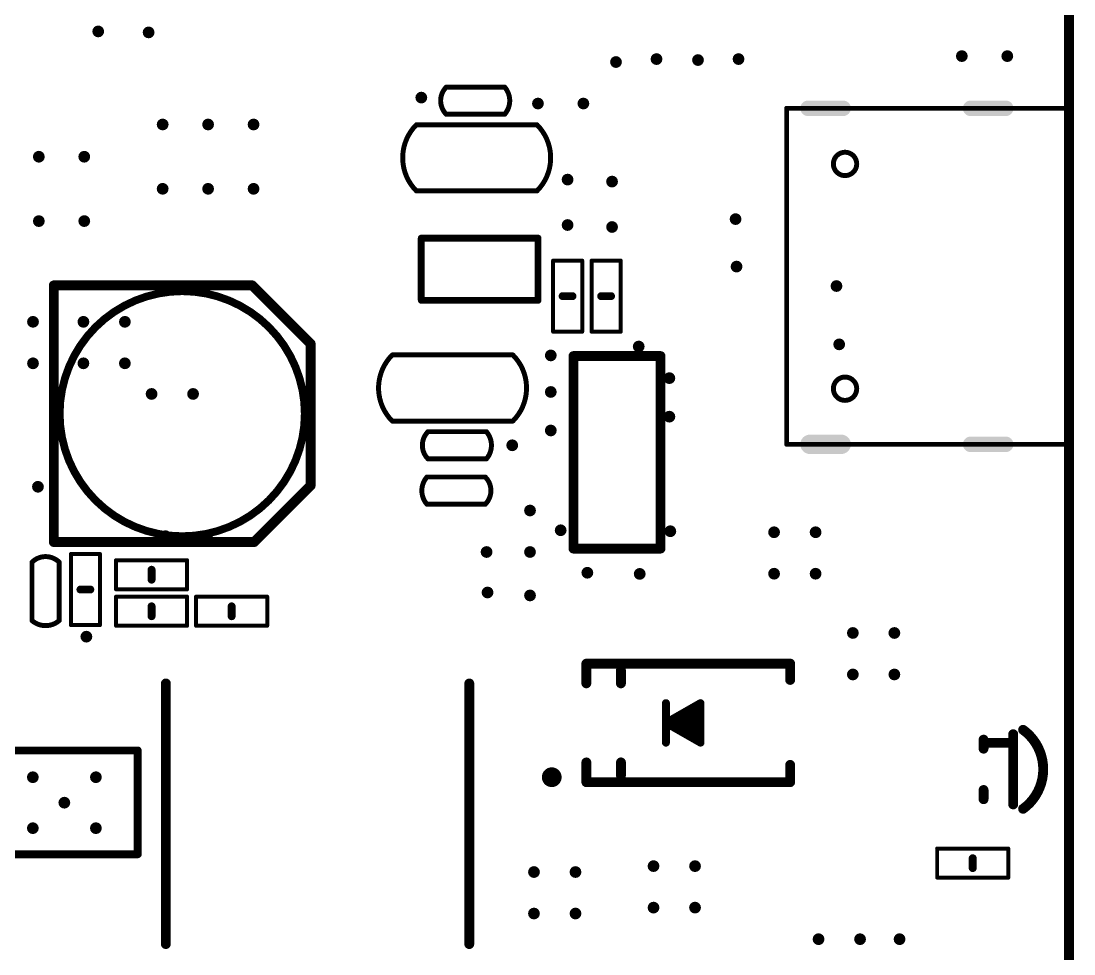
# Model space of a CAD drawing. Header units: millimetres. Extents: x -0.1 to 85.1, y -0.1 to 91.6.
# Drawn here: x 58.06 to 85.13, y 16.87 to 40.86 of the extents above; entities that cross this region are included whole.
import ezdxf

# ---------------------------------------------------------------- set-up
doc = ezdxf.new("R2010")
doc.units = ezdxf.units.MM
for name, color, linetype in [('KeepOutLayer', 6, 'Continuous'), ('PadHoleLayer', 156, 'Continuous'), ('TopOverlay', 2, 'Continuous'), ('ViaHoleLayer', 16, 'Continuous')]:
    doc.layers.add(name, color=color, linetype=linetype)

# ---------------------------------------------------------------- blocks, each defined once
blk = doc.blocks.new('0402__2')
at = {"layer": 'TopOverlay'}
for points, const_width in [([(-0.914, 0.372), (-0.914, -0.376)], 0.102), ([(0.914, 0.372), (-0.914, 0.372)], 0.102), ([(0.914, 0.372), (0.914, -0.376)], 0.102), ([(0, 0.127), (0, -0.127)], 0.203), ([(0.914, -0.376), (-0.914, -0.376)], 0.102)]:
    blk.add_lwpolyline(points, dxfattribs=dict(at, const_width=const_width))
for points, const_width in [([(-0.94, 0.372, 1), (-0.889, 0.372, 1)], 0.0508), ([(-0.94, 0.372, 1), (-0.889, 0.372, 1)], 0.0508), ([(0.889, 0.372, 1), (0.94, 0.372, 1)], 0.0508), ([(0.889, 0.372, 1), (0.94, 0.372, 1)], 0.0508), ([(-0.051, 0.127, 1), (0.051, 0.127, 1)], 0.102), ([(-0.051, -0.127, 1), (0.051, -0.127, 1)], 0.102), ([(-0.94, -0.376, 1), (-0.889, -0.376, 1)], 0.0508), ([(-0.94, -0.376, 1), (-0.889, -0.376, 1)], 0.0508), ([(0.889, -0.376, 1), (0.94, -0.376, 1)], 0.0508), ([(0.889, -0.376, 1), (0.94, -0.376, 1)], 0.0508)]:
    blk.add_lwpolyline(points, format="xyb", close=True, dxfattribs=dict(at, const_width=const_width))
blk = doc.blocks.new('0402A_3')
at = {"layer": 'TopOverlay'}
for points, const_width in [([(-0.914, 0.372), (-0.914, -0.376)], 0.102), ([(0.914, 0.372), (-0.914, 0.372)], 0.102), ([(0.914, 0.372), (0.914, -0.376)], 0.102), ([(0, 0.127), (0, -0.127)], 0.203), ([(0.914, -0.376), (-0.914, -0.376)], 0.102)]:
    blk.add_lwpolyline(points, dxfattribs=dict(at, const_width=const_width))
for points, const_width in [([(-0.94, 0.372, 1), (-0.889, 0.372, 1)], 0.0508), ([(-0.94, 0.372, 1), (-0.889, 0.372, 1)], 0.0508), ([(0.889, 0.372, 1), (0.94, 0.372, 1)], 0.0508), ([(0.889, 0.372, 1), (0.94, 0.372, 1)], 0.0508), ([(-0.051, 0.127, 1), (0.051, 0.127, 1)], 0.102), ([(-0.051, -0.127, 1), (0.051, -0.127, 1)], 0.102), ([(-0.94, -0.376, 1), (-0.889, -0.376, 1)], 0.0508), ([(-0.94, -0.376, 1), (-0.889, -0.376, 1)], 0.0508), ([(0.889, -0.376, 1), (0.94, -0.376, 1)], 0.0508), ([(0.889, -0.376, 1), (0.94, -0.376, 1)], 0.0508)]:
    blk.add_lwpolyline(points, format="xyb", close=True, dxfattribs=dict(at, const_width=const_width))
blk = doc.blocks.new('LED_1204_9')
at = {"layer": 'TopOverlay', "const_width": 0.254}
blk.add_lwpolyline([(-1.016, 0.889, -0.509275), (1.016, 0.889)], format="xyb", dxfattribs=at)
at = {"layer": 'TopOverlay', "const_width": 0.127}
for points in [[(-1.079, 0.889, 1), (-0.952, 0.889, 1)], [(0.952, 0.889, 1), (1.079, 0.889, 1)], [(-0.966, 0.635, 1), (-0.839, 0.635, 1)], [(-0.743, 0.635, 1), (-0.616, 0.635, 1)], [(0.839, 0.635, 1), (0.966, 0.635, 1)], [(-0.826, -0.127, 1), (-0.699, -0.127, 1)], [(-0.743, -0.127, 1), (-0.616, -0.127, 1)], [(-0.595, -0.127, 1), (-0.468, -0.127, 1)], [(0.468, -0.127, 1), (0.595, -0.127, 1)], [(0.705, -0.127, 1), (0.832, -0.127, 1)]]:
    blk.add_lwpolyline(points, format="xyb", close=True, dxfattribs=at)
at = {"layer": 'TopOverlay', "const_width": 0.254}
for points in [[(0.903, 0.635), (-0.903, 0.635)], [(-0.68, -0.127), (-0.68, 0.635)], [(-0.531, -0.127), (-0.762, -0.127)], [(0.769, -0.127), (0.531, -0.127)]]:
    blk.add_lwpolyline(points, dxfattribs=at)
blk = doc.blocks.new('SMA_14')
at = {"layer": 'TopOverlay'}
for points, const_width in [([(-2.7, 1.524), (-2.7, 1.08)], 0.254), ([(2.54, 1.524), (-2.7, 1.524)], 0.254), ([(2.54, 1.524), (2.54, 1.016)], 0.254), ([(1.651, 1.35), (1.651, 1.016)], 0.254), ([(-0.395, 0.508), (-0.395, -0.508)], 0.203), ([(0.494, 0), (-0.395, 0.508)], 0.203), ([(0.494, 0.508), (0.494, -0.508)], 0.203), ([(0.305, 0), (-0.33, 0.305)], 0.254), ([(0.494, 0), (-0.395, -0.508)], 0.203), ([(0.023, 0), (-0.254, 0.051)], 0.254), ([(-0.254, 0.051), (-0.254, -0.305)], 0.254), ([(0.305, 0), (-0.254, -0.305)], 0.254), ([(-2.7, -1.105), (-2.7, -1.524)], 0.254), ([(1.651, -1.016), (1.651, -1.35)], 0.254), ([(2.54, -1.016), (2.54, -1.524)], 0.254), ([(2.54, -1.524), (-2.7, -1.524)], 0.254)]:
    blk.add_lwpolyline(points, dxfattribs=dict(at, const_width=const_width))
for points, const_width in [([(-2.763, 1.524, 1), (-2.636, 1.524, 1)], 0.127), ([(-2.763, 1.524, 1), (-2.636, 1.524, 1)], 0.127), ([(2.477, 1.524, 1), (2.603, 1.524, 1)], 0.127), ([(2.477, 1.524, 1), (2.603, 1.524, 1)], 0.127), ([(3.556, 1.397, 1), (3.302, 1.397, 1)], 0.254), ([(1.587, 1.35, 1), (1.714, 1.35, 1)], 0.127), ([(3.239, 1.397, 1), (3.365, 1.397, 1)], 0.127), ([(3.493, 1.397, 1), (3.619, 1.397, 1)], 0.127), ([(-2.763, 1.08, 1), (-2.636, 1.08, 1)], 0.127), ([(1.587, 1.016, 1), (1.714, 1.016, 1)], 0.127), ([(2.477, 1.016, 1), (2.603, 1.016, 1)], 0.127), ([(-0.446, 0.508, 1), (-0.344, 0.508, 1)], 0.102), ([(-0.446, 0.508, 1), (-0.344, 0.508, 1)], 0.102), ([(0.443, 0.508, 1), (0.545, 0.508, 1)], 0.102), ([(-0.394, 0.305, 1), (-0.267, 0.305, 1)], 0.127), ([(-0.318, 0.051, 1), (-0.191, 0.051, 1)], 0.127), ([(-0.318, 0.051, 1), (-0.191, 0.051, 1)], 0.127), ([(-0.041, 0, 1), (0.086, 0, 1)], 0.127), ([(0.241, 0, 1), (0.368, 0, 1)], 0.127), ([(0.241, 0, 1), (0.368, 0, 1)], 0.127), ([(0.443, 0, 1), (0.545, 0, 1)], 0.102), ([(0.443, 0, 1), (0.545, 0, 1)], 0.102), ([(-0.318, -0.305, 1), (-0.191, -0.305, 1)], 0.127), ([(-0.318, -0.305, 1), (-0.191, -0.305, 1)], 0.127), ([(-0.446, -0.508, 1), (-0.344, -0.508, 1)], 0.102), ([(-0.446, -0.508, 1), (-0.344, -0.508, 1)], 0.102), ([(0.443, -0.508, 1), (0.545, -0.508, 1)], 0.102), ([(-2.763, -1.105, 1), (-2.636, -1.105, 1)], 0.127), ([(1.587, -1.016, 1), (1.714, -1.016, 1)], 0.127), ([(2.477, -1.016, 1), (2.603, -1.016, 1)], 0.127), ([(1.587, -1.35, 1), (1.714, -1.35, 1)], 0.127), ([(-2.763, -1.524, 1), (-2.636, -1.524, 1)], 0.127), ([(-2.763, -1.524, 1), (-2.636, -1.524, 1)], 0.127), ([(2.477, -1.524, 1), (2.603, -1.524, 1)], 0.127), ([(2.477, -1.524, 1), (2.603, -1.524, 1)], 0.127)]:
    blk.add_lwpolyline(points, format="xyb", close=True, dxfattribs=dict(at, const_width=const_width))
blk = doc.blocks.new('C0402_16')
at = {"layer": 'TopOverlay', "const_width": 0.127}
for points in [[(-0.745, -0.347, -0.373387), (-0.745, 0.353)], [(0.755, 0.353, -0.414214), (0.755, -0.347)]]:
    blk.add_lwpolyline(points, format="xyb", dxfattribs=at)
for points in [[(-0.745, 0.353), (0.755, 0.353)], [(-0.745, -0.347), (0.755, -0.347)]]:
    blk.add_lwpolyline(points, dxfattribs=at)
at = {"layer": 'TopOverlay', "const_width": 0.0635}
for points in [[(-0.777, 0.353, 1), (-0.714, 0.353, 1)], [(-0.777, 0.353, 1), (-0.714, 0.353, 1)], [(0.723, 0.353, 1), (0.787, 0.353, 1)], [(0.723, 0.353, 1), (0.787, 0.353, 1)], [(-0.777, -0.347, 1), (-0.713, -0.347, 1)], [(-0.777, -0.347, 1), (-0.713, -0.347, 1)], [(0.723, -0.347, 1), (0.787, -0.347, 1)], [(0.723, -0.347, 1), (0.787, -0.347, 1)]]:
    blk.add_lwpolyline(points, format="xyb", close=True, dxfattribs=at)
blk = doc.blocks.new('0402A_30')
at = {"layer": 'TopOverlay'}
for points, const_width in [([(-0.914, 0.372), (-0.914, -0.376)], 0.102), ([(-0.914, 0.372), (0.914, 0.372)], 0.102), ([(0.914, 0.372), (0.914, -0.376)], 0.102), ([(0, 0.127), (0, -0.127)], 0.203), ([(-0.914, -0.376), (0.914, -0.376)], 0.102)]:
    blk.add_lwpolyline(points, dxfattribs=dict(at, const_width=const_width))
for points, const_width in [([(-0.94, 0.372, 1), (-0.889, 0.372, 1)], 0.0508), ([(-0.94, 0.372, 1), (-0.889, 0.372, 1)], 0.0508), ([(0.889, 0.372, 1), (0.94, 0.372, 1)], 0.0508), ([(0.889, 0.372, 1), (0.94, 0.372, 1)], 0.0508), ([(-0.051, 0.127, 1), (0.051, 0.127, 1)], 0.102), ([(-0.051, -0.127, 1), (0.051, -0.127, 1)], 0.102), ([(-0.94, -0.376, 1), (-0.889, -0.376, 1)], 0.0508), ([(-0.94, -0.376, 1), (-0.889, -0.376, 1)], 0.0508), ([(0.889, -0.376, 1), (0.94, -0.376, 1)], 0.0508), ([(0.889, -0.376, 1), (0.94, -0.376, 1)], 0.0508)]:
    blk.add_lwpolyline(points, format="xyb", close=True, dxfattribs=dict(at, const_width=const_width))
blk = doc.blocks.new('SOT23_5_33')
at = {"layer": 'TopOverlay', "const_width": 0.178}
for points in [[(-0.55, 2), (2.45, 2)], [(-0.55, 0.4), (-0.55, 2)], [(2.45, 0.4), (2.45, 2)], [(-0.55, 0.4), (2.45, 0.4)]]:
    blk.add_lwpolyline(points, dxfattribs=at)
at = {"layer": 'TopOverlay', "const_width": 0.0889}
for points in [[(-0.594, 2, 1), (-0.506, 2, 1)], [(-0.594, 2, 1), (-0.506, 2, 1)], [(2.406, 2, 1), (2.494, 2, 1)], [(2.406, 2, 1), (2.494, 2, 1)], [(-0.594, 0.4, 1), (-0.506, 0.4, 1)], [(-0.594, 0.4, 1), (-0.506, 0.4, 1)], [(2.406, 0.4, 1), (2.494, 0.4, 1)], [(2.406, 0.4, 1), (2.494, 0.4, 1)]]:
    blk.add_lwpolyline(points, format="xyb", close=True, dxfattribs=at)
blk = doc.blocks.new('SOP8______39')
at = {"layer": 'TopOverlay', "const_width": 0.203}
for points in [[(1.524, 0.762), (1.524, -4.572)], [(1.524, 0.762), (2.337, 0.762)], [(3.353, 0.762), (4.191, 0.762)], [(4.191, 0.762), (4.191, -4.572)], [(1.524, -4.572), (4.191, -4.572)]]:
    blk.add_lwpolyline(points, dxfattribs=at)
at = {"layer": 'TopOverlay'}
for points, const_width in [([(1.473, 0.762, 1), (1.575, 0.762, 1)], 0.102), ([(1.473, 0.762, 1), (1.575, 0.762, 1)], 0.102), ([(2.286, 0.762, 1), (2.388, 0.762, 1)], 0.102), ([(2.287, 0.762, 1), (2.387, 0.762, 1)], 0.1), ([(3.302, 0.762, 1), (3.404, 0.762, 1)], 0.102), ([(3.303, 0.762, 1), (3.403, 0.762, 1)], 0.1), ([(4.14, 0.762, 1), (4.242, 0.762, 1)], 0.102), ([(4.14, 0.762, 1), (4.242, 0.762, 1)], 0.102), ([(1.473, -4.572, 1), (1.575, -4.572, 1)], 0.102), ([(1.473, -4.572, 1), (1.575, -4.572, 1)], 0.102), ([(4.14, -4.572, 1), (4.242, -4.572, 1)], 0.102), ([(4.14, -4.572, 1), (4.242, -4.572, 1)], 0.102)]:
    blk.add_lwpolyline(points, format="xyb", close=True, dxfattribs=dict(at, const_width=const_width))
at = {"layer": 'TopOverlay', "const_width": 0.2}
blk.add_lwpolyline([(3.353, 0.762, -1), (2.337, 0.762)], format="xyb", dxfattribs=at)
blk = doc.blocks.new('0402A_41')
at = {"layer": 'TopOverlay'}
for points, const_width in [([(-0.914, 0.372), (-0.914, -0.376)], 0.102), ([(-0.914, 0.372), (0.914, 0.372)], 0.102), ([(0.914, 0.372), (0.914, -0.376)], 0.102), ([(0, 0.127), (0, -0.127)], 0.203), ([(-0.914, -0.376), (0.914, -0.376)], 0.102)]:
    blk.add_lwpolyline(points, dxfattribs=dict(at, const_width=const_width))
for points, const_width in [([(-0.94, 0.372, 1), (-0.889, 0.372, 1)], 0.0508), ([(-0.94, 0.372, 1), (-0.889, 0.372, 1)], 0.0508), ([(0.889, 0.372, 1), (0.94, 0.372, 1)], 0.0508), ([(0.889, 0.372, 1), (0.94, 0.372, 1)], 0.0508), ([(-0.051, 0.127, 1), (0.051, 0.127, 1)], 0.102), ([(-0.051, -0.127, 1), (0.051, -0.127, 1)], 0.102), ([(-0.94, -0.376, 1), (-0.889, -0.376, 1)], 0.0508), ([(-0.94, -0.376, 1), (-0.889, -0.376, 1)], 0.0508), ([(0.889, -0.376, 1), (0.94, -0.376, 1)], 0.0508), ([(0.889, -0.376, 1), (0.94, -0.376, 1)], 0.0508)]:
    blk.add_lwpolyline(points, format="xyb", close=True, dxfattribs=dict(at, const_width=const_width))
blk = doc.blocks.new('R_1206_L_42')
at = {"layer": 'TopOverlay', "const_width": 0.254}
for points in [[(-2.45, 1.118), (-2.45, -1.118)], [(-2.45, 1.118), (2.5, 1.118)], [(2.5, 1.118), (2.5, -1.118)], [(-2.45, -1.118), (2.5, -1.118)]]:
    blk.add_lwpolyline(points, dxfattribs=at)
at = {"layer": 'TopOverlay', "const_width": 0.127}
for points in [[(-2.514, 1.118, 1), (-2.387, 1.118, 1)], [(-2.514, 1.118, 1), (-2.387, 1.118, 1)], [(2.437, 1.118, 1), (2.564, 1.118, 1)], [(2.437, 1.118, 1), (2.564, 1.118, 1)], [(-2.514, -1.118, 1), (-2.387, -1.118, 1)], [(-2.514, -1.118, 1), (-2.387, -1.118, 1)], [(2.437, -1.118, 1), (2.564, -1.118, 1)], [(2.437, -1.118, 1), (2.564, -1.118, 1)]]:
    blk.add_lwpolyline(points, format="xyb", close=True, dxfattribs=at)
blk = doc.blocks.new('0402A_47')
at = {"layer": 'TopOverlay'}
for points, const_width in [([(-0.914, 0.372), (-0.914, -0.376)], 0.102), ([(0.914, 0.372), (-0.914, 0.372)], 0.102), ([(0.914, 0.372), (0.914, -0.376)], 0.102), ([(0, 0.127), (0, -0.127)], 0.203), ([(0.914, -0.376), (-0.914, -0.376)], 0.102)]:
    blk.add_lwpolyline(points, dxfattribs=dict(at, const_width=const_width))
for points, const_width in [([(-0.94, 0.372, 1), (-0.889, 0.372, 1)], 0.0508), ([(-0.94, 0.372, 1), (-0.889, 0.372, 1)], 0.0508), ([(0.889, 0.372, 1), (0.94, 0.372, 1)], 0.0508), ([(0.889, 0.372, 1), (0.94, 0.372, 1)], 0.0508), ([(-0.051, 0.127, 1), (0.051, 0.127, 1)], 0.102), ([(-0.051, -0.127, 1), (0.051, -0.127, 1)], 0.102), ([(-0.94, -0.376, 1), (-0.889, -0.376, 1)], 0.0508), ([(-0.94, -0.376, 1), (-0.889, -0.376, 1)], 0.0508), ([(0.889, -0.376, 1), (0.94, -0.376, 1)], 0.0508), ([(0.889, -0.376, 1), (0.94, -0.376, 1)], 0.0508)]:
    blk.add_lwpolyline(points, format="xyb", close=True, dxfattribs=dict(at, const_width=const_width))
blk = doc.blocks.new('0402A_49')
at = {"layer": 'TopOverlay'}
for points, const_width in [([(-0.914, -0.376), (-0.914, 0.372)], 0.102), ([(-0.914, 0.372), (0.914, 0.372)], 0.102), ([(0.914, -0.376), (0.914, 0.372)], 0.102), ([(0, -0.127), (0, 0.127)], 0.203), ([(-0.914, -0.376), (0.914, -0.376)], 0.102)]:
    blk.add_lwpolyline(points, dxfattribs=dict(at, const_width=const_width))
for points, const_width in [([(-0.94, 0.372, 1), (-0.889, 0.372, 1)], 0.0508), ([(-0.94, 0.372, 1), (-0.889, 0.372, 1)], 0.0508), ([(0.889, 0.372, 1), (0.94, 0.372, 1)], 0.0508), ([(0.889, 0.372, 1), (0.94, 0.372, 1)], 0.0508), ([(-0.051, 0.127, 1), (0.051, 0.127, 1)], 0.102), ([(-0.051, -0.127, 1), (0.051, -0.127, 1)], 0.102), ([(-0.94, -0.376, 1), (-0.889, -0.376, 1)], 0.0508), ([(-0.94, -0.376, 1), (-0.889, -0.376, 1)], 0.0508), ([(0.889, -0.376, 1), (0.94, -0.376, 1)], 0.0508), ([(0.889, -0.376, 1), (0.94, -0.376, 1)], 0.0508)]:
    blk.add_lwpolyline(points, format="xyb", close=True, dxfattribs=dict(at, const_width=const_width))
blk = doc.blocks.new('0402A_50')
at = {"layer": 'TopOverlay'}
for points, const_width in [([(-0.914, 0.372), (-0.914, -0.376)], 0.102), ([(-0.914, 0.372), (0.914, 0.372)], 0.102), ([(0.914, 0.372), (0.914, -0.376)], 0.102), ([(0, 0.127), (0, -0.127)], 0.203), ([(-0.914, -0.376), (0.914, -0.376)], 0.102)]:
    blk.add_lwpolyline(points, dxfattribs=dict(at, const_width=const_width))
for points, const_width in [([(-0.94, 0.372, 1), (-0.889, 0.372, 1)], 0.0508), ([(-0.94, 0.372, 1), (-0.889, 0.372, 1)], 0.0508), ([(0.889, 0.372, 1), (0.94, 0.372, 1)], 0.0508), ([(0.889, 0.372, 1), (0.94, 0.372, 1)], 0.0508), ([(-0.051, 0.127, 1), (0.051, 0.127, 1)], 0.102), ([(-0.051, -0.127, 1), (0.051, -0.127, 1)], 0.102), ([(-0.94, -0.376, 1), (-0.889, -0.376, 1)], 0.0508), ([(-0.94, -0.376, 1), (-0.889, -0.376, 1)], 0.0508), ([(0.889, -0.376, 1), (0.94, -0.376, 1)], 0.0508), ([(0.889, -0.376, 1), (0.94, -0.376, 1)], 0.0508)]:
    blk.add_lwpolyline(points, format="xyb", close=True, dxfattribs=dict(at, const_width=const_width))
blk = doc.blocks.new('IND_SMD_L6_7_W6_7_56')
at = {"layer": 'TopOverlay', "const_width": 0.254}
for points in [[(3.35, 3.9), (-3.35, 3.9)], [(-3.35, -3.9), (3.35, -3.9)]]:
    blk.add_lwpolyline(points, dxfattribs=at)
at = {"layer": 'TopOverlay', "const_width": 0.127}
for points in [[(-3.414, 3.9, 1), (-3.287, 3.9, 1)], [(3.287, 3.9, 1), (3.414, 3.9, 1)], [(-3.414, -3.9, 1), (-3.287, -3.9, 1)], [(3.287, -3.9, 1), (3.414, -3.9, 1)]]:
    blk.add_lwpolyline(points, format="xyb", close=True, dxfattribs=at)
blk = doc.blocks.new('TYPE_C3_0_61')
at = {"layer": 'PadHoleLayer'}
h = blk.add_hatch(color=156, dxfattribs=at)
edge = h.paths.add_edge_path()
edge.add_arc((-4.32, -1.4), 0.25, 180, 360)
edge.add_line((-4.07, -1.4), (-4.07, -0.6))
edge.add_arc((-4.32, -0.6), 0.25, 0, 180)
edge.add_line((-4.57, -0.6), (-4.57, -1.4))
h = blk.add_hatch(color=156, dxfattribs=at)
edge = h.paths.add_edge_path()
edge.add_arc((4.32, -1.45), 0.2, 180, 360)
edge.add_line((4.52, -1.45), (4.52, -0.55))
edge.add_arc((4.32, -0.55), 0.2, 0, 180)
edge.add_line((4.12, -0.55), (4.12, -1.45))
h = blk.add_hatch(color=156, dxfattribs=at)
edge = h.paths.add_edge_path()
edge.add_arc((-4.32, -5.63), 0.2, 180, 360)
edge.add_line((-4.12, -5.63), (-4.12, -4.73))
edge.add_arc((-4.32, -4.73), 0.2, 0, 180)
edge.add_line((-4.52, -4.73), (-4.52, -5.63))
h = blk.add_hatch(color=156, dxfattribs=at)
edge = h.paths.add_edge_path()
edge.add_arc((4.32, -5.63), 0.2, 180, 360)
edge.add_line((4.52, -5.63), (4.52, -4.73))
edge.add_arc((4.32, -4.73), 0.2, 0, 180)
edge.add_line((4.12, -4.73), (4.12, -5.63))
at = {"layer": 'KeepOutLayer'}
for points, const_width in [([(-2.59, -1.5, 1), (-3.19, -1.5, 1)], 0.127), ([(3.19, -1.5, 1), (2.59, -1.5, 1)], 0.127), ([(-3.222, -1.5, 1), (-3.158, -1.5, 1)], 0.0635), ([(-2.622, -1.5, 1), (-2.558, -1.5, 1)], 0.0635), ([(2.558, -1.5, 1), (2.622, -1.5, 1)], 0.0635), ([(3.158, -1.5, 1), (3.222, -1.5, 1)], 0.0635)]:
    blk.add_lwpolyline(points, format="xyb", close=True, dxfattribs=dict(at, const_width=const_width))
at = {"layer": 'TopOverlay', "const_width": 0.127}
for points in [[(-4.32, 0), (-4.32, -7.32)], [(-4.32, 0), (4.32, 0)], [(4.32, 0), (4.32, -7.32)], [(-4.32, -7.32), (4.32, -7.32)]]:
    blk.add_lwpolyline(points, dxfattribs=at)
at = {"layer": 'TopOverlay', "const_width": 0.0635}
for points in [[(-4.352, 0, 1), (-4.288, 0, 1)], [(-4.352, 0, 1), (-4.288, 0, 1)], [(4.288, 0, 1), (4.352, 0, 1)], [(4.288, 0, 1), (4.352, 0, 1)], [(-4.352, -7.32, 1), (-4.288, -7.32, 1)], [(-4.352, -7.32, 1), (-4.288, -7.32, 1)], [(4.288, -7.32, 1), (4.352, -7.32, 1)], [(4.288, -7.32, 1), (4.352, -7.32, 1)]]:
    blk.add_lwpolyline(points, format="xyb", close=True, dxfattribs=at)
blk = doc.blocks.new('C0402_67')
at = {"layer": 'TopOverlay', "const_width": 0.127}
for points in [[(-0.745, -0.347, -0.373387), (-0.745, 0.353)], [(0.755, 0.353, -0.414214), (0.755, -0.347)]]:
    blk.add_lwpolyline(points, format="xyb", dxfattribs=at)
for points in [[(0.755, 0.353), (-0.745, 0.353)], [(0.755, -0.347), (-0.745, -0.347)]]:
    blk.add_lwpolyline(points, dxfattribs=at)
at = {"layer": 'TopOverlay', "const_width": 0.0635}
for points in [[(-0.777, 0.353, 1), (-0.714, 0.353, 1)], [(-0.777, 0.353, 1), (-0.714, 0.353, 1)], [(0.723, 0.353, 1), (0.787, 0.353, 1)], [(0.723, 0.353, 1), (0.787, 0.353, 1)], [(-0.777, -0.347, 1), (-0.713, -0.347, 1)], [(-0.777, -0.347, 1), (-0.713, -0.347, 1)], [(0.723, -0.347, 1), (0.787, -0.347, 1)], [(0.723, -0.347, 1), (0.787, -0.347, 1)]]:
    blk.add_lwpolyline(points, format="xyb", close=True, dxfattribs=at)
blk = doc.blocks.new('C0805_68')
at = {"layer": 'TopOverlay', "const_width": 0.127}
for points in [[(-1.55, -0.85, -0.414214), (-1.55, 0.85)], [(1.55, 0.85, -0.414214), (1.55, -0.85)]]:
    blk.add_lwpolyline(points, format="xyb", dxfattribs=at)
for points in [[(1.55, 0.85), (-1.55, 0.85)], [(1.55, -0.85), (-1.55, -0.85)]]:
    blk.add_lwpolyline(points, dxfattribs=at)
at = {"layer": 'TopOverlay', "const_width": 0.0635}
for points in [[(-1.582, 0.85, 1), (-1.518, 0.85, 1)], [(-1.582, 0.85, 1), (-1.518, 0.85, 1)], [(1.518, 0.85, 1), (1.582, 0.85, 1)], [(1.518, 0.85, 1), (1.582, 0.85, 1)], [(-1.582, -0.85, 1), (-1.518, -0.85, 1)], [(-1.582, -0.85, 1), (-1.518, -0.85, 1)], [(1.518, -0.85, 1), (1.582, -0.85, 1)], [(1.518, -0.85, 1), (1.582, -0.85, 1)]]:
    blk.add_lwpolyline(points, format="xyb", close=True, dxfattribs=at)
blk = doc.blocks.new('C0402_69')
at = {"layer": 'TopOverlay', "const_width": 0.127}
for points in [[(-0.745, -0.347, -0.373387), (-0.745, 0.353)], [(0.755, 0.353, -0.414214), (0.755, -0.347)]]:
    blk.add_lwpolyline(points, format="xyb", dxfattribs=at)
for points in [[(0.755, 0.353), (-0.745, 0.353)], [(0.755, -0.347), (-0.745, -0.347)]]:
    blk.add_lwpolyline(points, dxfattribs=at)
at = {"layer": 'TopOverlay', "const_width": 0.0635}
for points in [[(-0.777, 0.353, 1), (-0.714, 0.353, 1)], [(-0.777, 0.353, 1), (-0.714, 0.353, 1)], [(0.723, 0.353, 1), (0.787, 0.353, 1)], [(0.723, 0.353, 1), (0.787, 0.353, 1)], [(-0.777, -0.347, 1), (-0.713, -0.347, 1)], [(-0.777, -0.347, 1), (-0.713, -0.347, 1)], [(0.723, -0.347, 1), (0.787, -0.347, 1)], [(0.723, -0.347, 1), (0.787, -0.347, 1)]]:
    blk.add_lwpolyline(points, format="xyb", close=True, dxfattribs=at)
blk = doc.blocks.new('C0805_70')
at = {"layer": 'TopOverlay', "const_width": 0.127}
for points in [[(-1.55, -0.85, -0.414214), (-1.55, 0.85)], [(1.55, 0.85, -0.414214), (1.55, -0.85)]]:
    blk.add_lwpolyline(points, format="xyb", dxfattribs=at)
for points in [[(1.55, 0.85), (-1.55, 0.85)], [(1.55, -0.85), (-1.55, -0.85)]]:
    blk.add_lwpolyline(points, dxfattribs=at)
at = {"layer": 'TopOverlay', "const_width": 0.0635}
for points in [[(-1.582, 0.85, 1), (-1.518, 0.85, 1)], [(-1.582, 0.85, 1), (-1.518, 0.85, 1)], [(1.518, 0.85, 1), (1.582, 0.85, 1)], [(1.518, 0.85, 1), (1.582, 0.85, 1)], [(-1.582, -0.85, 1), (-1.518, -0.85, 1)], [(-1.582, -0.85, 1), (-1.518, -0.85, 1)], [(1.518, -0.85, 1), (1.582, -0.85, 1)], [(1.518, -0.85, 1), (1.582, -0.85, 1)]]:
    blk.add_lwpolyline(points, format="xyb", close=True, dxfattribs=at)
blk = doc.blocks.new('CM_D_6_3_7_7__74')
at = {"layer": 'TopOverlay', "const_width": 0.254}
for points in [[(-3.3, -3.3), (-3.3, 3.3)], [(-3.3, 3.3), (1.8, 3.3)], [(1.8, 3.3), (3.3, 1.8)], [(3.3, -1.85), (3.3, 1.8)], [(1.85, -3.3), (3.3, -1.85)], [(-3.3, -3.3), (1.85, -3.3)]]:
    blk.add_lwpolyline(points, dxfattribs=at)
at = {"layer": 'TopOverlay'}
for points, const_width in [([(-3.364, 3.3, 1), (-3.237, 3.3, 1)], 0.127), ([(-3.364, 3.3, 1), (-3.237, 3.3, 1)], 0.127), ([(3.15, 0, 1), (-3.15, 0, 1)], 0.2), ([(1.736, 3.3, 1), (1.863, 3.3, 1)], 0.127), ([(1.736, 3.3, 1), (1.863, 3.3, 1)], 0.127), ([(3.237, 1.8, 1), (3.364, 1.8, 1)], 0.127), ([(3.237, 1.8, 1), (3.364, 1.8, 1)], 0.127), ([(-3.2, 0, 1), (-3.1, 0, 1)], 0.1), ([(3.1, 0, 1), (3.2, 0, 1)], 0.1), ([(3.237, -1.85, 1), (3.364, -1.85, 1)], 0.127), ([(3.237, -1.85, 1), (3.364, -1.85, 1)], 0.127), ([(-3.364, -3.3, 1), (-3.237, -3.3, 1)], 0.127), ([(-3.364, -3.3, 1), (-3.237, -3.3, 1)], 0.127), ([(1.786, -3.3, 1), (1.913, -3.3, 1)], 0.127), ([(1.786, -3.3, 1), (1.913, -3.3, 1)], 0.127)]:
    blk.add_lwpolyline(points, format="xyb", close=True, dxfattribs=dict(at, const_width=const_width))
blk = doc.blocks.new('C0402_76')
at = {"layer": 'TopOverlay', "const_width": 0.127}
for points in [[(-0.745, -0.347, -0.373387), (-0.745, 0.353)], [(0.755, 0.353, -0.414214), (0.755, -0.347)]]:
    blk.add_lwpolyline(points, format="xyb", dxfattribs=at)
for points in [[(0.755, 0.353), (-0.745, 0.353)], [(0.755, -0.347), (-0.745, -0.347)]]:
    blk.add_lwpolyline(points, dxfattribs=at)
at = {"layer": 'TopOverlay', "const_width": 0.0635}
for points in [[(-0.777, 0.353, 1), (-0.714, 0.353, 1)], [(-0.777, 0.353, 1), (-0.714, 0.353, 1)], [(0.723, 0.353, 1), (0.787, 0.353, 1)], [(0.723, 0.353, 1), (0.787, 0.353, 1)], [(-0.777, -0.347, 1), (-0.713, -0.347, 1)], [(-0.777, -0.347, 1), (-0.713, -0.347, 1)], [(0.723, -0.347, 1), (0.787, -0.347, 1)], [(0.723, -0.347, 1), (0.787, -0.347, 1)]]:
    blk.add_lwpolyline(points, format="xyb", close=True, dxfattribs=at)

msp = doc.modelspace()

# ---------------------------------------------------------------- hatches: boundary and pattern name
at = {"layer": 'ViaHoleLayer'}
h = msp.add_hatch(color=16, dxfattribs=at)
edge = h.paths.add_edge_path()
edge.add_arc((60.046, 40.589), 0.152, 0, 360)
h = msp.add_hatch(color=16, dxfattribs=at)
edge = h.paths.add_edge_path()
edge.add_arc((61.341, 40.564), 0.152, 0, 360)
h = msp.add_hatch(color=16, dxfattribs=at)
edge = h.paths.add_edge_path()
edge.add_arc((82.245, 39.954), 0.152, 0, 360)
h = msp.add_hatch(color=16, dxfattribs=at)
edge = h.paths.add_edge_path()
edge.add_arc((83.414, 39.954), 0.152, 0, 360)
h = msp.add_hatch(color=16, dxfattribs=at)
edge = h.paths.add_edge_path()
edge.add_arc((73.355, 39.802), 0.152, 0, 360)
h = msp.add_hatch(color=16, dxfattribs=at)
edge = h.paths.add_edge_path()
edge.add_arc((74.397, 39.878), 0.152, 0, 360)
h = msp.add_hatch(color=16, dxfattribs=at)
edge = h.paths.add_edge_path()
edge.add_arc((75.463, 39.853), 0.152, 0, 360)
h = msp.add_hatch(color=16, dxfattribs=at)
edge = h.paths.add_edge_path()
edge.add_arc((76.505, 39.878), 0.152, 0, 360)
h = msp.add_hatch(color=16, dxfattribs=at)
edge = h.paths.add_edge_path()
edge.add_arc((68.351, 38.887), 0.152, 0, 360)
h = msp.add_hatch(color=16, dxfattribs=at)
edge = h.paths.add_edge_path()
edge.add_arc((71.349, 38.735), 0.152, 0, 360)
h = msp.add_hatch(color=16, dxfattribs=at)
edge = h.paths.add_edge_path()
edge.add_arc((72.517, 38.735), 0.152, 0, 360)
h = msp.add_hatch(color=16, dxfattribs=at)
edge = h.paths.add_edge_path()
edge.add_arc((61.702, 38.196), 0.152, 0, 360)
h = msp.add_hatch(color=16, dxfattribs=at)
edge = h.paths.add_edge_path()
edge.add_arc((62.87, 38.196), 0.152, 0, 360)
h = msp.add_hatch(color=16, dxfattribs=at)
edge = h.paths.add_edge_path()
edge.add_arc((64.039, 38.196), 0.152, 0, 360)
h = msp.add_hatch(color=16, dxfattribs=at)
edge = h.paths.add_edge_path()
edge.add_arc((58.519, 37.367), 0.152, 0, 360)
h = msp.add_hatch(color=16, dxfattribs=at)
edge = h.paths.add_edge_path()
edge.add_arc((59.687, 37.367), 0.152, 0, 360)
h = msp.add_hatch(color=16, dxfattribs=at)
edge = h.paths.add_edge_path()
edge.add_arc((72.111, 36.779), 0.152, 0, 360)
h = msp.add_hatch(color=16, dxfattribs=at)
edge = h.paths.add_edge_path()
edge.add_arc((73.254, 36.728), 0.152, 0, 360)
h = msp.add_hatch(color=16, dxfattribs=at)
edge = h.paths.add_edge_path()
edge.add_arc((61.702, 36.542), 0.152, 0, 360)
h = msp.add_hatch(color=16, dxfattribs=at)
edge = h.paths.add_edge_path()
edge.add_arc((62.87, 36.542), 0.152, 0, 360)
h = msp.add_hatch(color=16, dxfattribs=at)
edge = h.paths.add_edge_path()
edge.add_arc((64.039, 36.542), 0.152, 0, 360)
h = msp.add_hatch(color=16, dxfattribs=at)
edge = h.paths.add_edge_path()
edge.add_arc((58.519, 35.712), 0.152, 0, 360)
h = msp.add_hatch(color=16, dxfattribs=at)
edge = h.paths.add_edge_path()
edge.add_arc((59.687, 35.712), 0.152, 0, 360)
h = msp.add_hatch(color=16, dxfattribs=at)
edge = h.paths.add_edge_path()
edge.add_arc((72.111, 35.611), 0.152, 0, 360)
h = msp.add_hatch(color=16, dxfattribs=at)
edge = h.paths.add_edge_path()
edge.add_arc((76.429, 35.763), 0.152, 0, 360)
h = msp.add_hatch(color=16, dxfattribs=at)
edge = h.paths.add_edge_path()
edge.add_arc((73.254, 35.56), 0.152, 0, 360)
h = msp.add_hatch(color=16, dxfattribs=at)
edge = h.paths.add_edge_path()
edge.add_arc((76.454, 34.542), 0.152, 0, 360)
h = msp.add_hatch(color=16, dxfattribs=at)
edge = h.paths.add_edge_path()
edge.add_arc((79.023, 34.042), 0.152, 0, 360)
h = msp.add_hatch(color=16, dxfattribs=at)
edge = h.paths.add_edge_path()
edge.add_arc((58.369, 33.122), 0.152, 0, 360)
h = msp.add_hatch(color=16, dxfattribs=at)
edge = h.paths.add_edge_path()
edge.add_arc((59.665, 33.122), 0.152, 0, 360)
h = msp.add_hatch(color=16, dxfattribs=at)
edge = h.paths.add_edge_path()
edge.add_arc((60.731, 33.122), 0.152, 0, 360)
h = msp.add_hatch(color=16, dxfattribs=at)
edge = h.paths.add_edge_path()
edge.add_arc((73.939, 32.487), 0.152, 0, 360)
h = msp.add_hatch(color=16, dxfattribs=at)
edge = h.paths.add_edge_path()
edge.add_arc((79.093, 32.542), 0.152, 0, 360)
h = msp.add_hatch(color=16, dxfattribs=at)
edge = h.paths.add_edge_path()
edge.add_arc((58.369, 32.055), 0.152, 0, 360)
h = msp.add_hatch(color=16, dxfattribs=at)
edge = h.paths.add_edge_path()
edge.add_arc((59.665, 32.055), 0.152, 0, 360)
h = msp.add_hatch(color=16, dxfattribs=at)
edge = h.paths.add_edge_path()
edge.add_arc((60.731, 32.055), 0.152, 0, 360)
h = msp.add_hatch(color=16, dxfattribs=at)
edge = h.paths.add_edge_path()
edge.add_arc((71.679, 32.258), 0.152, 0, 360)
h = msp.add_hatch(color=16, dxfattribs=at)
edge = h.paths.add_edge_path()
edge.add_arc((74.727, 31.674), 0.152, 0, 360)
h = msp.add_hatch(color=16, dxfattribs=at)
edge = h.paths.add_edge_path()
edge.add_arc((61.417, 31.267), 0.152, 0, 360)
h = msp.add_hatch(color=16, dxfattribs=at)
edge = h.paths.add_edge_path()
edge.add_arc((62.484, 31.267), 0.152, 0, 360)
h = msp.add_hatch(color=16, dxfattribs=at)
edge = h.paths.add_edge_path()
edge.add_arc((71.679, 31.318), 0.152, 0, 360)
h = msp.add_hatch(color=16, dxfattribs=at)
edge = h.paths.add_edge_path()
edge.add_arc((74.727, 30.683), 0.152, 0, 360)
h = msp.add_hatch(color=16, dxfattribs=at)
edge = h.paths.add_edge_path()
edge.add_arc((71.679, 30.328), 0.152, 0, 360)
h = msp.add_hatch(color=16, dxfattribs=at)
edge = h.paths.add_edge_path()
edge.add_arc((70.688, 29.947), 0.152, 0, 360)
h = msp.add_hatch(color=16, dxfattribs=at)
edge = h.paths.add_edge_path()
edge.add_arc((58.496, 28.88), 0.152, 0, 360)
h = msp.add_hatch(color=16, dxfattribs=at)
edge = h.paths.add_edge_path()
edge.add_arc((71.145, 28.27), 0.152, 0, 360)
h = msp.add_hatch(color=16, dxfattribs=at)
edge = h.paths.add_edge_path()
edge.add_arc((71.933, 27.762), 0.152, 0, 360)
h = msp.add_hatch(color=16, dxfattribs=at)
edge = h.paths.add_edge_path()
edge.add_arc((74.752, 27.737), 0.152, 0, 360)
h = msp.add_hatch(color=16, dxfattribs=at)
edge = h.paths.add_edge_path()
edge.add_arc((61.773, 27.61), 0.152, 0, 360)
h = msp.add_hatch(color=16, dxfattribs=at)
edge = h.paths.add_edge_path()
edge.add_arc((62.84, 27.61), 0.152, 0, 360)
h = msp.add_hatch(color=16, dxfattribs=at)
edge = h.paths.add_edge_path()
edge.add_arc((77.419, 27.711), 0.152, 0, 360)
h = msp.add_hatch(color=16, dxfattribs=at)
edge = h.paths.add_edge_path()
edge.add_arc((78.486, 27.711), 0.152, 0, 360)
h = msp.add_hatch(color=16, dxfattribs=at)
edge = h.paths.add_edge_path()
edge.add_arc((70.028, 27.203), 0.152, 0, 360)
h = msp.add_hatch(color=16, dxfattribs=at)
edge = h.paths.add_edge_path()
edge.add_arc((71.145, 27.203), 0.152, 0, 360)
h = msp.add_hatch(color=16, dxfattribs=at)
edge = h.paths.add_edge_path()
edge.add_arc((72.619, 26.67), 0.152, 0, 360)
h = msp.add_hatch(color=16, dxfattribs=at)
edge = h.paths.add_edge_path()
edge.add_arc((77.419, 26.645), 0.152, 0, 360)
h = msp.add_hatch(color=16, dxfattribs=at)
edge = h.paths.add_edge_path()
edge.add_arc((78.486, 26.645), 0.152, 0, 360)
h = msp.add_hatch(color=16, dxfattribs=at)
edge = h.paths.add_edge_path()
edge.add_arc((73.965, 26.64), 0.152, 0, 360)
h = msp.add_hatch(color=16, dxfattribs=at)
edge = h.paths.add_edge_path()
edge.add_arc((70.053, 26.162), 0.152, 0, 360)
h = msp.add_hatch(color=16, dxfattribs=at)
edge = h.paths.add_edge_path()
edge.add_arc((71.145, 26.086), 0.152, 0, 360)
h = msp.add_hatch(color=16, dxfattribs=at)
edge = h.paths.add_edge_path()
edge.add_arc((59.741, 25.026), 0.152, 0, 360)
h = msp.add_hatch(color=16, dxfattribs=at)
edge = h.paths.add_edge_path()
edge.add_arc((79.444, 25.121), 0.152, 0, 360)
h = msp.add_hatch(color=16, dxfattribs=at)
edge = h.paths.add_edge_path()
edge.add_arc((80.511, 25.121), 0.152, 0, 360)
h = msp.add_hatch(color=16, dxfattribs=at)
edge = h.paths.add_edge_path()
edge.add_arc((79.444, 24.054), 0.152, 0, 360)
h = msp.add_hatch(color=16, dxfattribs=at)
edge = h.paths.add_edge_path()
edge.add_arc((80.511, 24.054), 0.152, 0, 360)
h = msp.add_hatch(color=16, dxfattribs=at)
edge = h.paths.add_edge_path()
edge.add_arc((58.365, 21.412), 0.152, 0, 360)
h = msp.add_hatch(color=16, dxfattribs=at)
edge = h.paths.add_edge_path()
edge.add_arc((59.986, 21.412), 0.152, 0, 360)
h = msp.add_hatch(color=16, dxfattribs=at)
edge = h.paths.add_edge_path()
edge.add_arc((59.175, 20.757), 0.152, 0, 360)
h = msp.add_hatch(color=16, dxfattribs=at)
edge = h.paths.add_edge_path()
edge.add_arc((58.365, 20.102), 0.152, 0, 360)
h = msp.add_hatch(color=16, dxfattribs=at)
edge = h.paths.add_edge_path()
edge.add_arc((59.986, 20.102), 0.152, 0, 360)
h = msp.add_hatch(color=16, dxfattribs=at)
edge = h.paths.add_edge_path()
edge.add_arc((74.32, 19.126), 0.152, 0, 360)
h = msp.add_hatch(color=16, dxfattribs=at)
edge = h.paths.add_edge_path()
edge.add_arc((75.387, 19.126), 0.152, 0, 360)
h = msp.add_hatch(color=16, dxfattribs=at)
edge = h.paths.add_edge_path()
edge.add_arc((71.247, 18.974), 0.152, 0, 360)
h = msp.add_hatch(color=16, dxfattribs=at)
edge = h.paths.add_edge_path()
edge.add_arc((72.314, 18.974), 0.152, 0, 360)
h = msp.add_hatch(color=16, dxfattribs=at)
edge = h.paths.add_edge_path()
edge.add_arc((74.32, 18.059), 0.152, 0, 360)
h = msp.add_hatch(color=16, dxfattribs=at)
edge = h.paths.add_edge_path()
edge.add_arc((75.387, 18.059), 0.152, 0, 360)
h = msp.add_hatch(color=16, dxfattribs=at)
edge = h.paths.add_edge_path()
edge.add_arc((71.247, 17.907), 0.152, 0, 360)
h = msp.add_hatch(color=16, dxfattribs=at)
edge = h.paths.add_edge_path()
edge.add_arc((72.314, 17.907), 0.152, 0, 360)
h = msp.add_hatch(color=16, dxfattribs=at)
edge = h.paths.add_edge_path()
edge.add_arc((78.562, 17.247), 0.152, 0, 360)
h = msp.add_hatch(color=16, dxfattribs=at)
edge = h.paths.add_edge_path()
edge.add_arc((79.629, 17.247), 0.152, 0, 360)
h = msp.add_hatch(color=16, dxfattribs=at)
edge = h.paths.add_edge_path()
edge.add_arc((80.645, 17.247), 0.152, 0, 360)

# ---------------------------------------------------------------- linework, layer by layer
at = {"layer": 'KeepOutLayer', "const_width": 0.254}
msp.add_lwpolyline([(85, 0), (85, 85)], dxfattribs=at)

# ---------------------------------------------------------------- block references
for name, p, rotation in [('C0402_67', (69.748, 38.811), 180), ('TYPE_C3_0_61', (77.743, 34.292), 90), ('C0805_68', (69.774, 37.338), 180), ('0402A_30', (72.111, 33.782), 90), ('0402A_41', (73.101, 33.782), 90), ('CM_D_6_3_7_7__74', (62.205, 30.759), 360), ('C0805_70', (69.154, 31.42), 180), ('R_1206_L_42', (73.381, 29.741), 90), ('C0402_69', (69.278, 29.95), 180), ('C0402_16', (69.24, 28.778), 360), ('C0402_76', (58.696, 26.185), 90), ('0402A_50', (59.715, 26.238), 90), ('0402A_49', (61.417, 26.619), 360), ('0402A_47', (61.417, 25.679), 180), ('0402A_3', (63.475, 25.679), 180), ('SMA_14', (75.133, 22.809), 180), ('IND_SMD_L6_7_W6_7_56', (65.684, 20.472), 90), ('LED_1204_9', (82.931, 21.615), 270), ('SOP8______39', (56.49, 17.907), 90), ('0402__2', (82.525, 19.202), 180)]:
    msp.add_blockref(name, p, dxfattribs=dict(rotation=rotation))
msp.add_blockref('SOT23_5_33', (68.9, 33.274))

doc.saveas('drawing.dxf')
